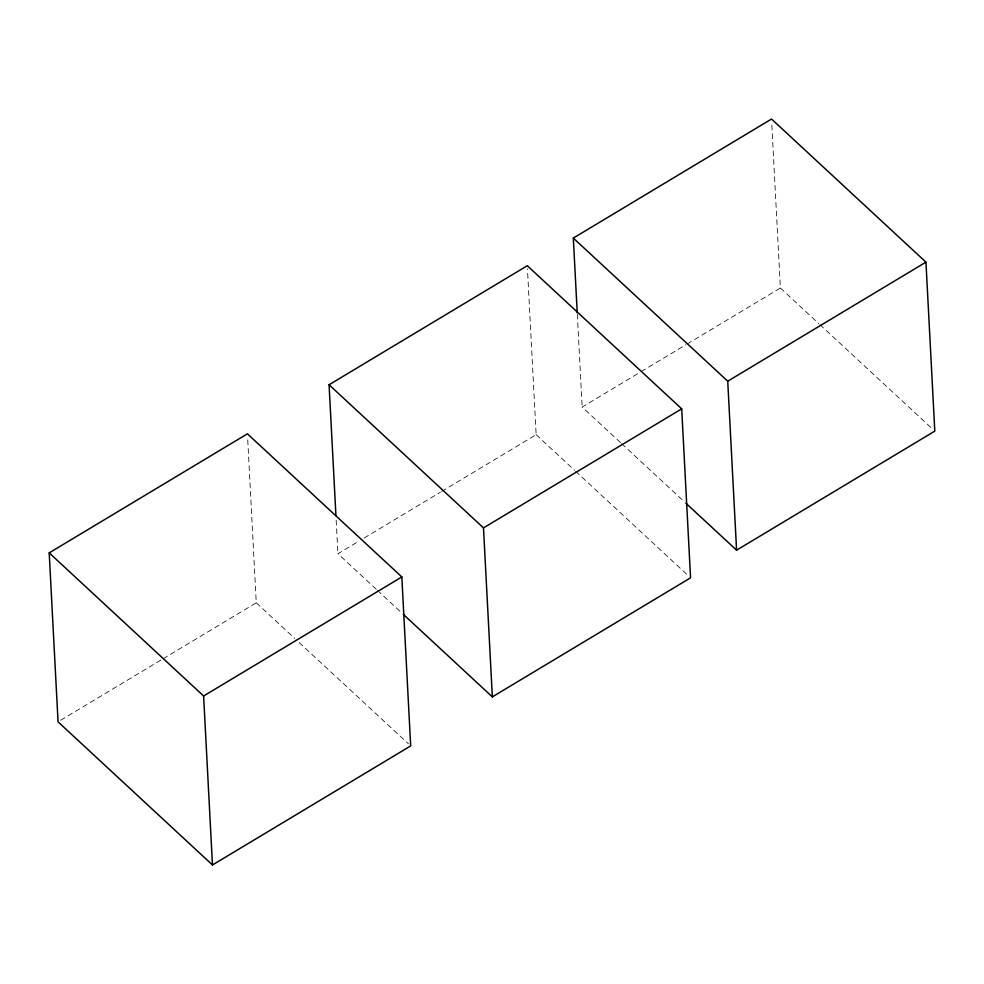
<?xml version="1.0" encoding="UTF-8"?>
<svg xmlns="http://www.w3.org/2000/svg" width="984" height="984" viewBox="0 0 984 984"><rect width="100%" height="100%" fill="white"/><g stroke="black" fill="none" stroke-linecap="round" stroke-linejoin="round"><path stroke-width="0.74" stroke-dasharray="4.92 3.69" d="M60.676 720.263L161.757 659.563M163.073 658.776L256.27 602.798L247.574 436.859M376.245 589.268L337.93 553.746L358.926 541.139M364.178 537.977L440.315 492.258M441.632 491.459L536.145 434.694L527.449 268.767M620.486 442.579L582.171 407.056L639.932 372.37M641.236 371.571L685.873 344.769M687.189 343.982L780.386 288.005L771.764 123.59M780.386 288.005L818.7 323.527M819.832 324.572L932.549 429.036M621.617 443.624L684.741 502.123M536.145 434.694L574.471 470.217M575.591 471.262L688.308 575.738M377.376 590.314L402.173 613.303M256.27 602.798L294.597 638.321M299.099 642.49L408.434 743.83M577.301 314.191L582.171 407.056M336.171 520.253L337.93 553.746"/><path stroke-width="1.48" d="M49.2 552.873L247.415 433.821L401.829 576.944L410.685 745.921L212.47 864.973L58.056 721.85L49.2 552.873L203.614 695.995L212.47 864.973M335.938 515.69L329.074 384.769L527.289 265.717L681.703 408.852L690.559 577.829L492.344 696.881L403.305 614.348M577.227 312.666L573.315 238.079L771.53 119.027L925.944 262.15L934.8 431.127L736.586 550.179L685.86 503.168M203.614 695.995L401.829 576.944M492.344 696.881L483.488 527.904L681.703 408.852M736.586 550.179L727.729 381.202L925.944 262.15M573.315 238.079L727.729 381.202M329.074 384.769L483.488 527.904"/></g></svg>
